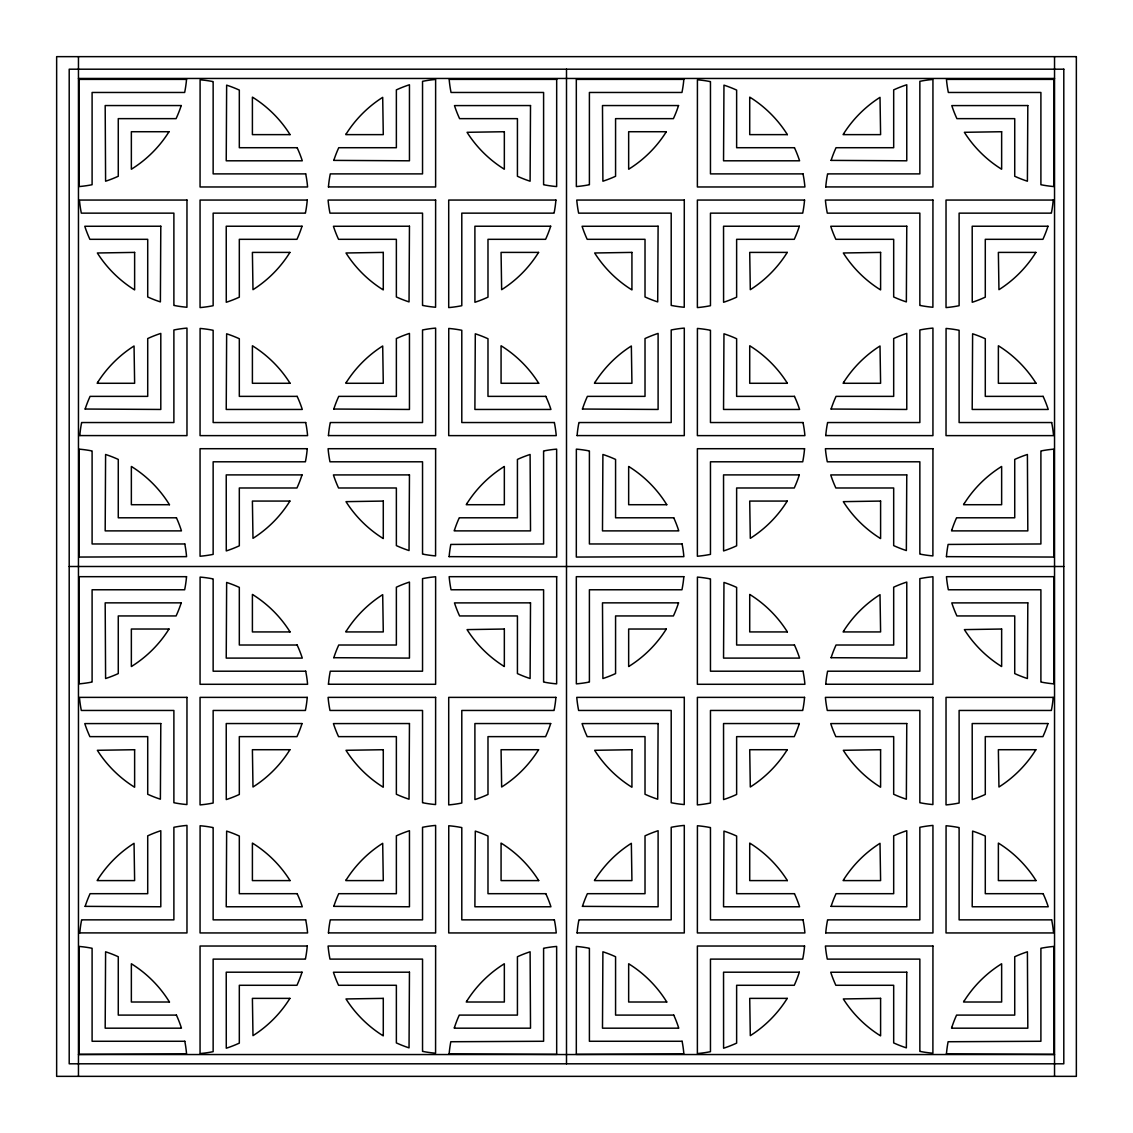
<?xml version="1.0" encoding="UTF-8"?>
<svg xmlns="http://www.w3.org/2000/svg" width="1133" height="1133" viewBox="0 0 1133 1133"><rect width="100%" height="100%" fill="white"/><g stroke="black" fill="none" stroke-linecap="round" stroke-linejoin="round"><path stroke-width="1.5" d="M78.46 78.46L1054.54 78.46M69.198 566.5L1063.802 566.5M78.46 1054.54L1054.54 1054.54M1054.54 56.65L1054.54 1076.35M566.5 69.198L566.5 1063.802M78.46 56.65L78.46 1076.35M79.792 435.582L186.973 435.624L186.973 328.103L184.849 328.301A117.79 117.79 0 0 0 175.091 329.745L173.887 329.986L173.887 422.538L81.633 422.538L81.463 423.374A117.79 117.79 0 0 0 79.792 435.582M79.792 932.898L186.973 932.941L186.973 825.419L184.849 825.617A117.79 117.79 0 0 0 175.091 827.062L173.887 827.302L173.887 919.854L81.633 919.854L81.463 920.676A117.79 117.79 0 0 0 79.792 932.898M307.255 200.059L307.255 200.102A117.79 117.79 0 0 1 305.57 212.324L305.414 213.146L213.146 213.146L213.146 305.698L211.956 305.938A117.79 117.79 0 0 1 202.184 307.383L200.059 307.581L200.059 200.059L307.255 200.059M307.255 448.71L307.255 448.753A117.79 117.79 0 0 1 305.57 460.975L305.414 461.797L213.146 461.797L213.146 554.363L211.956 554.604A117.79 117.79 0 0 1 202.184 556.034L200.059 556.246L200.059 448.71L307.255 448.71M328.443 186.931L435.624 186.973L435.624 79.452L433.5 79.65A117.79 117.79 0 0 0 423.742 81.094L422.538 81.335L422.538 173.887L330.284 173.887L330.114 174.723A117.79 117.79 0 0 0 328.443 186.931M307.255 697.376L307.255 697.418A117.79 117.79 0 0 1 305.57 709.626L305.414 710.462L213.146 710.462L213.146 803.014L211.956 803.255A117.79 117.79 0 0 1 202.184 804.699L200.059 804.897L200.059 697.376L307.255 697.376M328.443 435.582L435.624 435.624L435.624 328.103L433.5 328.301A117.79 117.79 0 0 0 423.742 329.745L422.538 329.986L422.538 422.538L330.284 422.538L330.114 423.374A117.79 117.79 0 0 0 328.443 435.582M307.255 946.027L307.255 946.069A117.79 117.79 0 0 1 305.57 958.277L305.414 959.113L213.146 959.113L213.146 1051.665L211.956 1051.906A117.79 117.79 0 0 1 202.184 1053.35L200.059 1053.548L200.059 946.027L307.255 946.027M328.443 684.247L435.624 684.29L435.624 576.754L433.5 576.966A117.79 117.79 0 0 0 423.742 578.396L422.538 578.637L422.538 671.203L330.284 671.203L330.114 672.025A117.79 117.79 0 0 0 328.443 684.247M328.443 932.898L435.624 932.941L435.624 825.419L433.5 825.617A117.79 117.79 0 0 0 423.742 827.062L422.538 827.302L422.538 919.854L330.284 919.854L330.114 920.676A117.79 117.79 0 0 0 328.443 932.898M449.135 556.643L556.685 557.054L556.643 449.135A117.79 117.79 0 0 0 544.435 450.807L543.599 450.976L543.599 543.967L450.807 544.435A117.79 117.79 0 0 0 449.135 556.643M449.135 1053.959L556.685 1054.356L556.643 946.437A117.79 117.79 0 0 0 544.435 948.109L543.599 948.279L543.599 1041.269L450.807 1041.737A117.79 117.79 0 0 0 449.135 1053.959M555.906 200.059L555.906 200.102A117.79 117.79 0 0 1 554.235 212.324L554.065 213.146L461.797 213.146L461.797 305.698L460.607 305.938A117.79 117.79 0 0 1 450.849 307.383L448.71 307.581L448.71 200.059L555.906 200.059M555.906 697.376L555.906 697.418A117.79 117.79 0 0 1 554.235 709.626L554.065 710.462L461.797 710.462L461.797 803.014L460.607 803.255A117.79 117.79 0 0 1 450.849 804.699L448.71 804.897L448.71 697.376L555.906 697.376M577.094 435.582L684.29 435.624L684.29 328.103L682.151 328.301A117.79 117.79 0 0 0 672.393 329.745L671.203 329.986L671.203 422.538L578.935 422.538L578.765 423.374A117.79 117.79 0 0 0 577.094 435.582M577.094 932.898L684.29 932.941L684.29 825.419L682.151 825.617A117.79 117.79 0 0 0 672.393 827.062L671.203 827.302L671.203 919.854L578.935 919.854L578.765 920.676A117.79 117.79 0 0 0 577.094 932.898M804.557 200.059L804.557 200.102A117.79 117.79 0 0 1 802.886 212.324L802.716 213.146L710.462 213.146L710.462 305.698L709.258 305.938A117.79 117.79 0 0 1 699.5 307.383L697.376 307.581L697.376 200.059L804.557 200.059M804.557 448.71L804.557 448.753A117.79 117.79 0 0 1 802.886 460.975L802.716 461.797L710.462 461.797L710.462 554.363L709.258 554.604A117.79 117.79 0 0 1 699.5 556.034L697.376 556.246L697.376 448.71L804.557 448.71M825.745 186.931L932.941 186.973L932.941 79.452L930.816 79.65A117.79 117.79 0 0 0 921.044 81.094L919.854 81.335L919.854 173.887L827.586 173.887L827.43 174.723A117.79 117.79 0 0 0 825.745 186.931M804.557 697.376L804.557 697.418A117.79 117.79 0 0 1 802.886 709.626L802.716 710.462L710.462 710.462L710.462 803.014L709.258 803.255A117.79 117.79 0 0 1 699.5 804.699L697.376 804.897L697.376 697.376L804.557 697.376M825.745 435.582L932.941 435.624L932.941 328.103L930.816 328.301A117.79 117.79 0 0 0 921.044 329.745L919.854 329.986L919.854 422.538L827.586 422.538L827.43 423.374A117.79 117.79 0 0 0 825.745 435.582M804.557 946.027L804.557 946.069A117.79 117.79 0 0 1 802.886 958.277L802.716 959.113L710.462 959.113L710.462 1051.665L709.258 1051.906A117.79 117.79 0 0 1 699.5 1053.35L697.376 1053.548L697.376 946.027L804.557 946.027M825.745 684.247L932.941 684.29L932.941 576.754L930.816 576.966A117.79 117.79 0 0 0 921.044 578.396L919.854 578.637L919.854 671.203L827.586 671.203L827.43 672.025A117.79 117.79 0 0 0 825.745 684.247M825.745 932.898L932.941 932.941L932.941 825.419L930.816 825.617A117.79 117.79 0 0 0 921.044 827.062L919.854 827.302L919.854 919.854L827.586 919.854L827.43 920.676A117.79 117.79 0 0 0 825.745 932.898M946.437 556.643L1053.987 557.054L1053.959 449.135A117.79 117.79 0 0 0 1041.737 450.807L1040.901 450.976L1040.901 543.967L948.109 544.435A117.79 117.79 0 0 0 946.437 556.643M946.437 1053.959L1053.987 1054.356L1053.959 946.437A117.79 117.79 0 0 0 1041.737 948.109L1040.901 948.279L1040.901 1041.269L948.109 1041.737A117.79 117.79 0 0 0 946.437 1053.959M1053.208 200.059L1053.208 200.102A117.79 117.79 0 0 1 1051.537 212.324L1051.367 213.146L959.113 213.146L959.113 305.698L957.909 305.938A117.79 117.79 0 0 1 948.151 307.383L946.027 307.581L946.027 200.059L1053.208 200.059M1053.208 697.376L1053.208 697.418A117.79 117.79 0 0 1 1051.537 709.626L1051.367 710.462L959.113 710.462L959.113 803.014L957.909 803.255A117.79 117.79 0 0 1 948.151 804.699L946.027 804.897L946.027 697.376L1053.208 697.376M186.534 79.381L186.336 81.505A117.79 117.79 0 0 1 184.891 91.263L184.651 92.467L92.099 92.467L92.099 184.721L91.263 184.891A117.79 117.79 0 0 1 79.041 186.563L79.013 79.381L186.534 79.381M186.534 576.683L186.336 578.807A117.79 117.79 0 0 1 184.891 588.565L184.651 589.769L92.099 589.769L92.099 682.024L91.263 682.193A117.79 117.79 0 0 1 79.041 683.865L79.013 576.683L186.534 576.683M683.836 79.381L683.638 81.505A117.79 117.79 0 0 1 682.193 91.263L681.953 92.467L589.401 92.467L589.401 184.721L588.565 184.891A117.79 117.79 0 0 1 576.357 186.563L576.315 79.381L683.836 79.381M683.836 576.683L683.638 578.807A117.79 117.79 0 0 1 682.193 588.565L681.953 589.769L589.401 589.769L589.401 682.024L588.565 682.193A117.79 117.79 0 0 1 576.357 683.865L576.315 576.683L683.836 576.683M85.145 409.041L160.801 409.452L160.801 333.414A117.79 117.79 0 0 0 149.259 337.846L147.715 338.555L147.715 396.366L90.088 396.366L89.564 397.541A117.79 117.79 0 0 0 85.145 409.041M181.223 105.553L181.209 105.596A117.79 117.79 0 0 1 176.79 117.096L176.082 118.639L118.271 118.639L118.271 176.252L117.096 176.79A117.79 117.79 0 0 1 105.596 181.209L105.185 105.553L181.223 105.553M85.145 906.358L160.801 906.768L160.801 830.716A117.79 117.79 0 0 0 149.259 835.148L147.715 835.857L147.715 893.682L90.088 893.682L89.564 894.843A117.79 117.79 0 0 0 85.145 906.358M181.223 602.855L181.209 602.898A117.79 117.79 0 0 1 176.79 614.412L176.082 615.941L118.271 615.941L118.271 673.569L117.096 674.107A117.79 117.79 0 0 1 105.596 678.525L105.185 602.855L181.223 602.855M302.029 226.232L301.902 226.642A117.79 117.79 0 0 1 297.483 238.157L296.945 239.318L239.318 239.318L239.318 297.143L237.788 297.852A117.79 117.79 0 0 1 226.274 302.27L226.232 226.232L302.029 226.232M333.796 160.39L409.452 160.801L409.452 84.763A117.79 117.79 0 0 0 397.91 89.195L396.366 89.889L396.366 147.715L338.753 147.715L338.215 148.89A117.79 117.79 0 0 0 333.796 160.39M302.029 474.897L301.902 475.294A117.79 117.79 0 0 1 297.483 486.808L296.945 487.983L239.318 487.983L239.318 545.794L237.788 546.503A117.79 117.79 0 0 1 226.274 550.921L226.232 474.897L302.029 474.897M333.796 409.041L409.452 409.452L409.452 333.414A117.79 117.79 0 0 0 397.91 337.846L396.366 338.555L396.366 396.366L338.753 396.366L338.215 397.541A117.79 117.79 0 0 0 333.796 409.041M302.029 723.548L301.902 723.959A117.79 117.79 0 0 1 297.483 735.459L296.945 736.634L239.318 736.634L239.318 794.445L237.788 795.154A117.79 117.79 0 0 1 226.274 799.572L226.232 723.548L302.029 723.548M333.796 657.707L409.452 658.103L409.452 582.065A117.79 117.79 0 0 0 397.91 586.497L396.366 587.206L396.366 645.017L338.753 645.017L338.215 646.192A117.79 117.79 0 0 0 333.796 657.707M302.029 972.199L301.902 972.61A117.79 117.79 0 0 1 297.483 984.11L296.945 985.285L239.318 985.285L239.318 1043.111L237.788 1043.805A117.79 117.79 0 0 1 226.274 1048.223L226.232 972.199L302.029 972.199M333.796 906.358L409.452 906.768L409.452 830.716A117.79 117.79 0 0 0 397.91 835.148L396.366 835.857L396.366 893.682L338.753 893.682L338.215 894.843A117.79 117.79 0 0 0 333.796 906.358M454.475 530.102L454.234 530.881L530.513 530.881L530.102 454.475A117.79 117.79 0 0 0 518.588 458.893L517.427 459.431L517.427 517.795L459.262 517.795L458.893 518.588A117.79 117.79 0 0 0 454.475 530.102M550.68 226.232L550.553 226.642A117.79 117.79 0 0 1 546.134 238.157L545.596 239.318L487.983 239.318L487.983 297.143L486.439 297.852A117.79 117.79 0 0 1 474.925 302.27L474.897 226.232L550.68 226.232M582.447 409.041L658.103 409.452L658.103 333.414A117.79 117.79 0 0 0 646.561 337.846L645.017 338.555L645.017 396.366L587.404 396.366L586.866 397.541A117.79 117.79 0 0 0 582.447 409.041M678.525 105.553L678.525 105.596A117.79 117.79 0 0 1 674.107 117.096L673.399 118.639L615.573 118.639L615.573 176.252L614.412 176.79A117.79 117.79 0 0 1 602.898 181.209L602.487 105.553L678.525 105.553M454.475 1027.404L454.234 1028.183L530.513 1028.183L530.102 951.791A117.79 117.79 0 0 0 518.588 956.21L517.427 956.748L517.427 1015.097L459.262 1015.097L458.893 1015.904A117.79 117.79 0 0 0 454.475 1027.404M550.68 723.548L550.553 723.959A117.79 117.79 0 0 1 546.134 735.459L545.596 736.634L487.983 736.634L487.983 794.445L486.439 795.154A117.79 117.79 0 0 1 474.925 799.572L474.897 723.548L550.68 723.548M582.447 906.358L658.103 906.768L658.103 830.716A117.79 117.79 0 0 0 646.561 835.148L645.017 835.857L645.017 893.682L587.404 893.682L586.866 894.843A117.79 117.79 0 0 0 582.447 906.358M678.525 602.855L678.525 602.898A117.79 117.79 0 0 1 674.107 614.412L673.399 615.941L615.573 615.941L615.573 673.569L614.412 674.107A117.79 117.79 0 0 1 602.898 678.525L602.487 602.855L678.525 602.855M799.332 226.232L799.204 226.642A117.79 117.79 0 0 1 794.785 238.157L794.247 239.318L736.634 239.318L736.634 297.143L735.09 297.852A117.79 117.79 0 0 1 723.59 302.27L723.548 226.232L799.332 226.232M831.098 160.39L906.768 160.801L906.768 84.763A117.79 117.79 0 0 0 895.212 89.195L893.682 89.889L893.682 147.715L836.055 147.715L835.517 148.89A117.79 117.79 0 0 0 831.098 160.39M799.332 474.897L799.204 475.294A117.79 117.79 0 0 1 794.785 486.808L794.247 487.983L736.634 487.983L736.634 545.794L735.09 546.503A117.79 117.79 0 0 1 723.59 550.921L723.548 474.897L799.332 474.897M831.098 409.041L906.768 409.452L906.768 333.414A117.79 117.79 0 0 0 895.212 337.846L893.682 338.555L893.682 396.366L836.055 396.366L835.517 397.541A117.79 117.79 0 0 0 831.098 409.041M799.332 723.548L799.204 723.959A117.79 117.79 0 0 1 794.785 735.459L794.247 736.634L736.634 736.634L736.634 794.445L735.09 795.154A117.79 117.79 0 0 1 723.59 799.572L723.548 723.548L799.332 723.548M831.098 657.707L906.768 658.103L906.768 582.065A117.79 117.79 0 0 0 895.212 586.497L893.682 587.206L893.682 645.017L836.055 645.017L835.517 646.192A117.79 117.79 0 0 0 831.098 657.707M799.332 972.199L799.204 972.61A117.79 117.79 0 0 1 794.785 984.11L794.247 985.285L736.634 985.285L736.634 1043.111L735.09 1043.805A117.79 117.79 0 0 1 723.59 1048.223L723.548 972.199L799.332 972.199M831.098 906.358L906.768 906.768L906.768 830.716A117.79 117.79 0 0 0 895.212 835.148L893.682 835.857L893.682 893.682L836.055 893.682L835.517 894.843A117.79 117.79 0 0 0 831.098 906.358M951.791 530.102L951.55 530.881L1027.815 530.881L1027.404 454.475A117.79 117.79 0 0 0 1015.904 458.893L1014.729 459.431L1014.729 517.795L956.578 517.795L956.21 518.588A117.79 117.79 0 0 0 951.791 530.102M1047.983 226.232L1047.855 226.642A117.79 117.79 0 0 1 1043.436 238.157L1042.912 239.318L985.285 239.318L985.285 297.143L983.741 297.852A117.79 117.79 0 0 1 972.241 302.27L972.199 226.232L1047.983 226.232M951.791 1027.404L951.55 1028.183L1027.815 1028.183L1027.404 951.791A117.79 117.79 0 0 0 1015.904 956.21L1014.729 956.748L1014.729 1015.097L956.578 1015.097L956.21 1015.904A117.79 117.79 0 0 0 951.791 1027.404M1047.983 723.548L1047.855 723.959A117.79 117.79 0 0 1 1043.436 735.459L1042.912 736.634L985.285 736.634L985.285 794.445L983.741 795.154A117.79 117.79 0 0 1 972.241 799.572L972.199 723.548L1047.983 723.548M169.001 131.725L168.633 132.306A117.79 117.79 0 0 1 159.951 144.273L158.351 146.157A117.79 117.79 0 0 1 146.157 158.351L144.273 159.951A117.79 117.79 0 0 1 132.306 168.633L131.357 169.228L131.357 131.725L169.001 131.725M97.707 382.331L97.126 383.28L134.629 383.28L134.048 345.99A117.79 117.79 0 0 0 122.081 354.686L120.197 356.286A117.79 117.79 0 0 0 108.003 368.48L106.403 370.364A117.79 117.79 0 0 0 97.707 382.331M346.358 133.68L345.777 134.629L383.28 134.629L382.699 97.339A117.79 117.79 0 0 0 370.732 106.035L368.848 107.635A117.79 117.79 0 0 0 356.654 119.829L355.054 121.713A117.79 117.79 0 0 0 346.358 133.68M289.921 252.404L289.326 253.353A117.79 117.79 0 0 1 280.63 265.32L279.044 267.204A117.79 117.79 0 0 1 266.836 279.412L264.952 280.998A117.79 117.79 0 0 1 252.985 289.694L252.404 252.404L289.921 252.404M169.001 629.027L168.633 629.608A117.79 117.79 0 0 1 159.951 641.575L158.351 643.459A117.79 117.79 0 0 1 146.157 655.667L144.273 657.253A117.79 117.79 0 0 1 132.306 665.949L131.357 666.53L131.357 629.027L169.001 629.027M346.358 382.331L345.777 383.28L383.28 383.28L382.699 345.99A117.79 117.79 0 0 0 370.732 354.686L368.848 356.286A117.79 117.79 0 0 0 356.654 368.48L355.054 370.364A117.79 117.79 0 0 0 346.358 382.331M289.921 501.069L289.326 502.018A117.79 117.79 0 0 1 280.63 513.985L279.044 515.869A117.79 117.79 0 0 1 266.836 528.063L264.952 529.649A117.79 117.79 0 0 1 252.985 538.345L252.404 501.069L289.921 501.069M97.707 879.647L97.126 880.596L134.629 880.596L134.048 843.306A117.79 117.79 0 0 0 122.081 852.002L120.197 853.588A117.79 117.79 0 0 0 108.003 865.796L106.403 867.68A117.79 117.79 0 0 0 97.707 879.647M538.572 252.404L537.977 253.353A117.79 117.79 0 0 1 529.281 265.32L527.695 267.204A117.79 117.79 0 0 1 515.501 279.412L513.617 280.998A117.79 117.79 0 0 1 501.65 289.694L501.069 252.404L538.572 252.404M346.358 630.982L345.777 631.931L383.28 631.931L382.699 594.655A117.79 117.79 0 0 0 370.732 603.351L368.848 604.937A117.79 117.79 0 0 0 356.654 617.131L355.054 619.015A117.79 117.79 0 0 0 346.358 630.982M666.303 131.725L665.949 132.306A117.79 117.79 0 0 1 657.253 144.273L655.667 146.157A117.79 117.79 0 0 1 643.459 158.351L641.575 159.951A117.79 117.79 0 0 1 629.608 168.633L628.659 169.228L628.659 131.725L666.303 131.725M289.921 749.72L289.326 750.669A117.79 117.79 0 0 1 280.63 762.636L279.044 764.52A117.79 117.79 0 0 1 266.836 776.714L264.952 778.314A117.79 117.79 0 0 1 252.985 787.01L252.404 749.72L289.921 749.72M467.051 503.392L466.229 504.709L504.341 504.709L504.341 466.47L503.392 467.051A117.79 117.79 0 0 0 491.425 475.747L489.541 477.333A117.79 117.79 0 0 0 475.747 491.425L474.189 493.337A117.79 117.79 0 0 0 467.051 503.392M595.023 382.331L594.428 383.28L631.931 383.28L631.35 345.99A117.79 117.79 0 0 0 619.383 354.686L617.499 356.286A117.79 117.79 0 0 0 605.305 368.48L603.719 370.364A117.79 117.79 0 0 0 595.023 382.331M346.358 879.647L345.777 880.596L383.28 880.596L382.699 843.306A117.79 117.79 0 0 0 370.732 852.002L368.848 853.588A117.79 117.79 0 0 0 356.654 865.796L355.054 867.68A117.79 117.79 0 0 0 346.358 879.647M289.921 998.371L289.326 999.32A117.79 117.79 0 0 1 280.63 1011.287L279.044 1013.171A117.79 117.79 0 0 1 266.836 1025.365L264.952 1026.965A117.79 117.79 0 0 1 252.985 1035.661L252.404 998.371L289.921 998.371M843.674 133.68L843.079 134.629L880.596 134.629L880.015 97.339A117.79 117.79 0 0 0 868.048 106.035L866.164 107.635A117.79 117.79 0 0 0 853.956 119.829L852.37 121.713A117.79 117.79 0 0 0 843.674 133.68M787.223 252.404L786.642 253.353A117.79 117.79 0 0 1 777.946 265.32L776.346 267.204A117.79 117.79 0 0 1 764.152 279.412L762.268 280.998A117.79 117.79 0 0 1 750.301 289.694L749.72 252.404L787.223 252.404M538.572 749.72L537.977 750.669A117.79 117.79 0 0 1 529.281 762.636L527.695 764.52A117.79 117.79 0 0 1 515.501 776.714L513.617 778.314A117.79 117.79 0 0 1 501.65 787.01L501.069 749.72L538.572 749.72M666.303 629.027L665.949 629.608A117.79 117.79 0 0 1 657.253 641.575L655.667 643.459A117.79 117.79 0 0 1 643.459 655.667L641.575 657.253A117.79 117.79 0 0 1 629.608 665.949L628.659 666.53L628.659 629.027L666.303 629.027M843.674 382.331L843.079 383.28L880.596 383.28L880.015 345.99A117.79 117.79 0 0 0 868.048 354.686L866.164 356.286A117.79 117.79 0 0 0 853.956 368.48L852.37 370.364A117.79 117.79 0 0 0 843.674 382.331M467.051 1000.694L466.229 1002.011L504.341 1002.011L504.341 963.772L503.392 964.367A117.79 117.79 0 0 0 491.425 973.049L489.541 974.649A117.79 117.79 0 0 0 475.747 988.727L474.189 990.653A117.79 117.79 0 0 0 467.051 1000.694M787.223 501.069L786.642 502.018A117.79 117.79 0 0 1 777.946 513.985L776.346 515.869A117.79 117.79 0 0 1 764.152 528.063L762.268 529.649A117.79 117.79 0 0 1 750.301 538.345L749.72 501.069L787.223 501.069M595.023 879.647L594.428 880.596L631.931 880.596L631.35 843.306A117.79 117.79 0 0 0 619.383 852.002L617.499 853.588A117.79 117.79 0 0 0 605.305 865.796L603.719 867.68A117.79 117.79 0 0 0 595.023 879.647M1035.874 252.404L1035.293 253.353A117.79 117.79 0 0 1 1026.597 265.32L1024.997 267.204A117.79 117.79 0 0 1 1012.803 279.412L1010.919 280.998A117.79 117.79 0 0 1 998.952 289.694L998.371 252.404L1035.874 252.404M843.674 630.982L843.079 631.931L880.596 631.931L880.015 594.655A117.79 117.79 0 0 0 868.048 603.351L866.164 604.937A117.79 117.79 0 0 0 853.956 617.131L852.37 619.015A117.79 117.79 0 0 0 843.674 630.982M787.223 749.72L786.642 750.669A117.79 117.79 0 0 1 777.946 762.636L776.346 764.52A117.79 117.79 0 0 1 764.152 776.714L762.268 778.314A117.79 117.79 0 0 1 750.301 787.01L749.72 749.72L787.223 749.72M964.367 503.392L963.546 504.709L1001.643 504.709L1001.643 466.47L1000.694 467.051A117.79 117.79 0 0 0 988.727 475.747L986.843 477.333A117.79 117.79 0 0 0 973.049 491.425L971.505 493.337A117.79 117.79 0 0 0 964.367 503.392M843.674 879.647L843.079 880.596L880.596 880.596L880.015 843.306A117.79 117.79 0 0 0 868.048 852.002L866.164 853.588A117.79 117.79 0 0 0 853.956 865.796L852.37 867.68A117.79 117.79 0 0 0 843.674 879.647M787.223 998.371L786.642 999.32A117.79 117.79 0 0 1 777.946 1011.287L776.346 1013.171A117.79 117.79 0 0 1 764.152 1025.365L762.268 1026.965A117.79 117.79 0 0 1 750.301 1035.661L749.72 998.371L787.223 998.371M1035.874 749.72L1035.293 750.669A117.79 117.79 0 0 1 1026.597 762.636L1024.997 764.52A117.79 117.79 0 0 1 1012.803 776.714L1010.919 778.314A117.79 117.79 0 0 1 998.952 787.01L998.371 749.72L1035.874 749.72M964.367 1000.694L963.546 1002.011L1001.643 1002.011L1001.643 963.772L1000.694 964.367A117.79 117.79 0 0 0 988.727 973.049L986.843 974.649A117.79 117.79 0 0 0 973.049 988.727L971.505 990.653A117.79 117.79 0 0 0 964.367 1000.694M1076.35 56.65L56.65 56.65L56.65 1076.35L1076.35 1076.35L1076.35 56.65M1063.802 69.198L69.198 69.198L69.198 1063.802L1063.802 1063.802L1063.802 69.198M556.685 79.381L449.164 79.381L449.362 81.505A117.79 117.79 0 0 0 450.807 91.263L451.047 92.467L543.599 92.467L543.599 184.721L544.435 184.891A117.79 117.79 0 0 0 556.643 186.563L556.685 79.381M1053.987 79.381L946.466 79.381L946.664 81.505A117.79 117.79 0 0 0 948.109 91.263L948.349 92.467L1040.901 92.467L1040.901 184.721L1041.737 184.891A117.79 117.79 0 0 0 1053.959 186.563L1053.987 79.381M530.513 105.553L454.475 105.596A117.79 117.79 0 0 0 458.893 117.096L459.601 118.639L517.427 118.639L517.427 176.252L518.588 176.79A117.79 117.79 0 0 0 530.102 181.209L530.513 105.553M1027.815 105.553L951.791 105.596A117.79 117.79 0 0 0 956.21 117.096L956.918 118.639L1014.729 118.639L1014.729 176.252L1015.904 176.79A117.79 117.79 0 0 0 1027.404 181.209L1027.815 105.553M504.341 131.725L467.051 132.306A117.79 117.79 0 0 0 475.747 144.273L477.333 146.157A117.79 117.79 0 0 0 489.541 158.351L491.425 159.951A117.79 117.79 0 0 0 503.392 168.633L504.341 169.228L504.341 131.725M1001.643 131.725L964.367 132.306A117.79 117.79 0 0 0 973.049 144.273L974.649 146.157A117.79 117.79 0 0 0 986.843 158.351L988.727 159.951A117.79 117.79 0 0 0 1000.694 168.633L1001.643 169.228L1001.643 131.725M290.048 134.629L252.404 134.629L252.404 97.126L253.353 97.707A117.79 117.79 0 0 1 265.32 106.403L267.204 108.003A117.79 117.79 0 0 1 279.412 120.197L280.998 122.081A117.79 117.79 0 0 1 289.694 134.048L290.048 134.629M787.364 134.629L749.72 134.629L749.72 97.126L750.669 97.707A117.79 117.79 0 0 1 762.636 106.403L764.52 108.003A117.79 117.79 0 0 1 776.714 120.197L778.314 122.081A117.79 117.79 0 0 1 787.01 134.048L787.364 134.629M297.143 147.715L239.318 147.715L239.318 90.088L238.157 89.564A117.79 117.79 0 0 0 226.642 85.145L226.232 160.801L302.284 160.801A117.79 117.79 0 0 0 297.852 149.259L297.143 147.715M794.445 147.715L736.634 147.715L736.634 90.088L735.459 89.564A117.79 117.79 0 0 0 723.959 85.145L723.548 160.801L799.586 160.801A117.79 117.79 0 0 0 795.154 149.259L794.445 147.715M305.698 173.887L213.146 173.887L213.146 81.633L212.324 81.463A117.79 117.79 0 0 0 200.102 79.792L200.059 186.973L307.581 186.973L307.383 184.849A117.79 117.79 0 0 0 305.938 175.091L305.698 173.887M803.014 173.887L710.462 173.887L710.462 81.633L709.626 81.463A117.79 117.79 0 0 0 697.418 79.792L697.376 186.973L804.897 186.973L804.699 184.849A117.79 117.79 0 0 0 803.255 175.091L803.014 173.887M186.973 200.059L79.452 200.059L79.65 202.184A117.79 117.79 0 0 0 81.094 211.956L81.335 213.146L173.887 213.146L173.887 305.414L174.723 305.57A117.79 117.79 0 0 0 186.931 307.255L186.973 200.059M435.624 200.059L328.103 200.059L328.301 202.184A117.79 117.79 0 0 0 329.745 211.956L329.986 213.146L422.538 213.146L422.538 305.414L423.374 305.57A117.79 117.79 0 0 0 435.582 307.255L435.624 200.059M684.29 200.059L576.754 200.059L576.966 202.184A117.79 117.79 0 0 0 578.396 211.956L578.637 213.146L671.203 213.146L671.203 305.414L672.025 305.57A117.79 117.79 0 0 0 684.247 307.255L684.29 200.059M932.941 200.059L825.419 200.059L825.617 202.184A117.79 117.79 0 0 0 827.062 211.956L827.302 213.146L919.854 213.146L919.854 305.414L920.676 305.57A117.79 117.79 0 0 0 932.898 307.255L932.941 200.059M160.801 226.232L84.777 226.274A117.79 117.79 0 0 0 89.195 237.788L89.889 239.318L147.715 239.318L147.715 296.945L148.89 297.483A117.79 117.79 0 0 0 160.39 301.902L160.801 226.232M409.452 226.232L333.428 226.274A117.79 117.79 0 0 0 337.846 237.788L338.555 239.318L396.366 239.318L396.366 296.945L397.541 297.483A117.79 117.79 0 0 0 409.041 301.902L409.452 226.232M658.103 226.232L582.079 226.274A117.79 117.79 0 0 0 586.497 237.788L587.206 239.318L645.017 239.318L645.017 296.945L646.192 297.483A117.79 117.79 0 0 0 657.707 301.902L658.103 226.232M906.768 226.232L830.73 226.274A117.79 117.79 0 0 0 835.148 237.788L835.857 239.318L893.682 239.318L893.682 296.945L894.843 297.483A117.79 117.79 0 0 0 906.358 301.902L906.768 226.232M134.629 252.404L97.339 252.985A117.79 117.79 0 0 0 106.035 264.952L107.635 266.836A117.79 117.79 0 0 0 119.829 279.044L121.713 280.63A117.79 117.79 0 0 0 133.68 289.326L134.629 289.921L134.629 252.404M383.28 252.404L345.99 252.985A117.79 117.79 0 0 0 354.686 264.952L356.286 266.836A117.79 117.79 0 0 0 368.48 279.044L370.364 280.63A117.79 117.79 0 0 0 382.331 289.326L383.28 289.921L383.28 252.404M631.931 252.404L594.655 252.985A117.79 117.79 0 0 0 603.351 264.952L604.937 266.836A117.79 117.79 0 0 0 617.131 279.044L619.015 280.63A117.79 117.79 0 0 0 630.982 289.326L631.931 289.921L631.931 252.404M880.596 252.404L843.306 252.985A117.79 117.79 0 0 0 852.002 264.952L853.588 266.836A117.79 117.79 0 0 0 865.796 279.044L867.68 280.63A117.79 117.79 0 0 0 879.647 289.326L880.596 289.921L880.596 252.404M290.048 383.28L252.404 383.28L252.404 345.777L253.353 346.358A117.79 117.79 0 0 1 265.32 355.054L267.204 356.654A117.79 117.79 0 0 1 279.412 368.848L280.998 370.732A117.79 117.79 0 0 1 289.694 382.699L290.048 383.28M538.713 383.28L501.069 383.28L501.069 345.777L502.018 346.358A117.79 117.79 0 0 1 513.985 355.054L515.869 356.654A117.79 117.79 0 0 1 528.063 368.848L529.649 370.732A117.79 117.79 0 0 1 538.345 382.699L538.713 383.28M787.364 383.28L749.72 383.28L749.72 345.777L750.669 346.358A117.79 117.79 0 0 1 762.636 355.054L764.52 356.654A117.79 117.79 0 0 1 776.714 368.848L778.314 370.732A117.79 117.79 0 0 1 787.01 382.699L787.364 383.28M1036.015 383.28L998.371 383.28L998.371 345.777L999.32 346.358A117.79 117.79 0 0 1 1011.287 355.054L1013.171 356.654A117.79 117.79 0 0 1 1025.365 368.848L1026.965 370.732A117.79 117.79 0 0 1 1035.661 382.699L1036.015 383.28M297.143 396.366L239.318 396.366L239.318 338.753L238.157 338.215A117.79 117.79 0 0 0 226.642 333.796L226.232 409.452L302.284 409.452A117.79 117.79 0 0 0 297.852 397.91L297.143 396.366M545.794 396.366L487.983 396.366L487.983 338.753L486.808 338.215A117.79 117.79 0 0 0 475.294 333.796L474.897 409.452L550.935 409.452A117.79 117.79 0 0 0 546.503 397.91L545.794 396.366M794.445 396.366L736.634 396.366L736.634 338.753L735.459 338.215A117.79 117.79 0 0 0 723.959 333.796L723.548 409.452L799.586 409.452A117.79 117.79 0 0 0 795.154 397.91L794.445 396.366M1043.111 396.366L985.285 396.366L985.285 338.753L984.11 338.215A117.79 117.79 0 0 0 972.61 333.796L972.199 409.452L1048.237 409.452A117.79 117.79 0 0 0 1043.805 397.91L1043.111 396.366M305.698 422.538L213.146 422.538L213.146 330.284L212.324 330.114A117.79 117.79 0 0 0 200.102 328.443L200.059 435.624L307.581 435.624L307.383 433.5A117.79 117.79 0 0 0 305.938 423.742L305.698 422.538M554.363 422.538L461.797 422.538L461.797 330.284L460.975 330.114A117.79 117.79 0 0 0 448.753 328.443L448.71 435.624L556.246 435.624L556.034 433.5A117.79 117.79 0 0 0 554.604 423.742L554.363 422.538M803.014 422.538L710.462 422.538L710.462 330.284L709.626 330.114A117.79 117.79 0 0 0 697.418 328.443L697.376 435.624L804.897 435.624L804.699 433.5A117.79 117.79 0 0 0 803.255 423.742L803.014 422.538M1051.665 422.538L959.113 422.538L959.113 330.284L958.277 330.114A117.79 117.79 0 0 0 946.069 328.443L946.027 435.624L1053.548 435.624L1053.35 433.5A117.79 117.79 0 0 0 1051.906 423.742L1051.665 422.538M435.624 448.71L328.103 448.71L328.301 450.849A117.79 117.79 0 0 0 329.745 460.607L329.986 461.797L422.538 461.797L422.538 554.065L423.374 554.235A117.79 117.79 0 0 0 435.582 555.906L435.624 448.71M932.941 448.71L825.419 448.71L825.617 450.849A117.79 117.79 0 0 0 827.062 460.607L827.302 461.797L919.854 461.797L919.854 554.065L920.676 554.235A117.79 117.79 0 0 0 932.898 555.906L932.941 448.71M409.452 474.897L333.428 474.925A117.79 117.79 0 0 0 337.846 486.439L338.555 487.983L396.366 487.983L396.366 545.596L397.541 546.134A117.79 117.79 0 0 0 409.041 550.553L409.452 474.897M906.768 474.897L830.73 474.925A117.79 117.79 0 0 0 835.148 486.439L835.857 487.983L893.682 487.983L893.682 545.596L894.843 546.134A117.79 117.79 0 0 0 906.358 550.553L906.768 474.897M383.28 501.069L345.99 501.65A117.79 117.79 0 0 0 354.686 513.617L356.286 515.501A117.79 117.79 0 0 0 368.48 527.695L370.364 529.281A117.79 117.79 0 0 0 382.331 537.977L383.28 538.572L383.28 501.069M880.596 501.069L843.306 501.65A117.79 117.79 0 0 0 852.002 513.617L853.588 515.501A117.79 117.79 0 0 0 865.796 527.695L867.68 529.281A117.79 117.79 0 0 0 879.647 537.977L880.596 538.572L880.596 501.069M169.454 504.709L131.357 504.709L131.357 466.47L132.306 467.051A117.79 117.79 0 0 1 144.273 475.747L146.157 477.333A117.79 117.79 0 0 1 159.951 491.425L161.495 493.337A117.79 117.79 0 0 1 168.633 503.392L169.454 504.709M666.77 504.709L628.659 504.709L628.659 466.47L629.608 467.051A117.79 117.79 0 0 1 641.575 475.747L643.459 477.333A117.79 117.79 0 0 1 657.253 491.425L658.811 493.337A117.79 117.79 0 0 1 665.949 503.392L666.77 504.709M176.422 517.795L118.271 517.795L118.271 459.431L117.096 458.893A117.79 117.79 0 0 0 105.596 454.475L105.185 530.881L181.45 530.881L181.209 530.102A117.79 117.79 0 0 0 176.79 518.588L176.422 517.795M673.738 517.795L615.573 517.795L615.573 459.431L614.412 458.893A117.79 117.79 0 0 0 602.898 454.475L602.487 530.881L678.766 530.881L678.525 530.102A117.79 117.79 0 0 0 674.107 518.588L673.738 517.795M184.792 543.967L92.099 543.967L92.099 450.976L91.263 450.807A117.79 117.79 0 0 0 79.041 449.135L79.013 557.054L186.563 556.643A117.79 117.79 0 0 0 184.891 544.435L184.792 543.967M682.108 543.967L589.401 543.967L589.401 450.976L588.565 450.807A117.79 117.79 0 0 0 576.357 449.135L576.315 557.054L683.865 556.643A117.79 117.79 0 0 0 682.193 544.435L682.108 543.967M556.685 576.683L449.164 576.683L449.362 578.807A117.79 117.79 0 0 0 450.807 588.565L451.047 589.769L543.599 589.769L543.599 682.024L544.435 682.193A117.79 117.79 0 0 0 556.643 683.865L556.685 576.683M1053.987 576.683L946.466 576.683L946.664 578.807A117.79 117.79 0 0 0 948.109 588.565L948.349 589.769L1040.901 589.769L1040.901 682.024L1041.737 682.193A117.79 117.79 0 0 0 1053.959 683.865L1053.987 576.683M530.513 602.855L454.475 602.898A117.79 117.79 0 0 0 458.893 614.412L459.601 615.941L517.427 615.941L517.427 673.569L518.588 674.107A117.79 117.79 0 0 0 530.102 678.525L530.513 602.855M1027.815 602.855L951.791 602.898A117.79 117.79 0 0 0 956.21 614.412L956.918 615.941L1014.729 615.941L1014.729 673.569L1015.904 674.107A117.79 117.79 0 0 0 1027.404 678.525L1027.815 602.855M504.341 629.027L467.051 629.608A117.79 117.79 0 0 0 475.747 641.575L477.333 643.459A117.79 117.79 0 0 0 489.541 655.667L491.425 657.253A117.79 117.79 0 0 0 503.392 665.949L504.341 666.53L504.341 629.027M1001.643 629.027L964.367 629.608A117.79 117.79 0 0 0 973.049 641.575L974.649 643.459A117.79 117.79 0 0 0 986.843 655.667L988.727 657.253A117.79 117.79 0 0 0 1000.694 665.949L1001.643 666.53L1001.643 629.027M290.048 631.931L252.404 631.931L252.404 594.428L253.353 595.023A117.79 117.79 0 0 1 265.32 603.719L267.204 605.305A117.79 117.79 0 0 1 279.412 617.499L280.998 619.383A117.79 117.79 0 0 1 289.694 631.35L290.048 631.931M787.364 631.931L749.72 631.931L749.72 594.428L750.669 595.023A117.79 117.79 0 0 1 762.636 603.719L764.52 605.305A117.79 117.79 0 0 1 776.714 617.499L778.314 619.383A117.79 117.79 0 0 1 787.01 631.35L787.364 631.931M297.143 645.017L239.318 645.017L239.318 587.404L238.157 586.866A117.79 117.79 0 0 0 226.642 582.447L226.232 658.103L302.284 658.103A117.79 117.79 0 0 0 297.852 646.561L297.143 645.017M794.445 645.017L736.634 645.017L736.634 587.404L735.459 586.866A117.79 117.79 0 0 0 723.959 582.447L723.548 658.103L799.586 658.103A117.79 117.79 0 0 0 795.154 646.561L794.445 645.017M305.698 671.203L213.146 671.203L213.146 578.935L212.324 578.765A117.79 117.79 0 0 0 200.102 577.094L200.059 684.29L307.581 684.29L307.383 682.151A117.79 117.79 0 0 0 305.938 672.393L305.698 671.203M803.014 671.203L710.462 671.203L710.462 578.935L709.626 578.765A117.79 117.79 0 0 0 697.418 577.094L697.376 684.29L804.897 684.29L804.699 682.151A117.79 117.79 0 0 0 803.255 672.393L803.014 671.203M186.973 697.376L79.452 697.376L79.65 699.5A117.79 117.79 0 0 0 81.094 709.258L81.335 710.462L173.887 710.462L173.887 802.716L174.723 802.886A117.79 117.79 0 0 0 186.931 804.557L186.973 697.376M435.624 697.376L328.103 697.376L328.301 699.5A117.79 117.79 0 0 0 329.745 709.258L329.986 710.462L422.538 710.462L422.538 802.716L423.374 802.886A117.79 117.79 0 0 0 435.582 804.557L435.624 697.376M684.29 697.376L576.754 697.376L576.966 699.5A117.79 117.79 0 0 0 578.396 709.258L578.637 710.462L671.203 710.462L671.203 802.716L672.025 802.886A117.79 117.79 0 0 0 684.247 804.557L684.29 697.376M932.941 697.376L825.419 697.376L825.617 699.5A117.79 117.79 0 0 0 827.062 709.258L827.302 710.462L919.854 710.462L919.854 802.716L920.676 802.886A117.79 117.79 0 0 0 932.898 804.557L932.941 697.376M160.801 723.548L84.777 723.59A117.79 117.79 0 0 0 89.195 735.09L89.889 736.634L147.715 736.634L147.715 794.247L148.89 794.785A117.79 117.79 0 0 0 160.39 799.204L160.801 723.548M409.452 723.548L333.428 723.59A117.79 117.79 0 0 0 337.846 735.09L338.555 736.634L396.366 736.634L396.366 794.247L397.541 794.785A117.79 117.79 0 0 0 409.041 799.204L409.452 723.548M658.103 723.548L582.079 723.59A117.79 117.79 0 0 0 586.497 735.09L587.206 736.634L645.017 736.634L645.017 794.247L646.192 794.785A117.79 117.79 0 0 0 657.707 799.204L658.103 723.548M906.768 723.548L830.73 723.59A117.79 117.79 0 0 0 835.148 735.09L835.857 736.634L893.682 736.634L893.682 794.247L894.843 794.785A117.79 117.79 0 0 0 906.358 799.204L906.768 723.548M134.629 749.72L97.339 750.301A117.79 117.79 0 0 0 106.035 762.268L107.635 764.152A117.79 117.79 0 0 0 119.829 776.346L121.713 777.946A117.79 117.79 0 0 0 133.68 786.642L134.629 787.223L134.629 749.72M383.28 749.72L345.99 750.301A117.79 117.79 0 0 0 354.686 762.268L356.286 764.152A117.79 117.79 0 0 0 368.48 776.346L370.364 777.946A117.79 117.79 0 0 0 382.331 786.642L383.28 787.223L383.28 749.72M631.931 749.72L594.655 750.301A117.79 117.79 0 0 0 603.351 762.268L604.937 764.152A117.79 117.79 0 0 0 617.131 776.346L619.015 777.946A117.79 117.79 0 0 0 630.982 786.642L631.931 787.223L631.931 749.72M880.596 749.72L843.306 750.301A117.79 117.79 0 0 0 852.002 762.268L853.588 764.152A117.79 117.79 0 0 0 865.796 776.346L867.68 777.946A117.79 117.79 0 0 0 879.647 786.642L880.596 787.223L880.596 749.72M290.048 880.596L252.404 880.596L252.404 843.079L253.353 843.674A117.79 117.79 0 0 1 265.32 852.37L267.204 853.956A117.79 117.79 0 0 1 279.412 866.164L280.998 868.048A117.79 117.79 0 0 1 289.694 880.015L290.048 880.596M538.713 880.596L501.069 880.596L501.069 843.079L502.018 843.674A117.79 117.79 0 0 1 513.985 852.37L515.869 853.956A117.79 117.79 0 0 1 528.063 866.164L529.649 868.048A117.79 117.79 0 0 1 538.345 880.015L538.713 880.596M787.364 880.596L749.72 880.596L749.72 843.079L750.669 843.674A117.79 117.79 0 0 1 762.636 852.37L764.52 853.956A117.79 117.79 0 0 1 776.714 866.164L778.314 868.048A117.79 117.79 0 0 1 787.01 880.015L787.364 880.596M1036.015 880.596L998.371 880.596L998.371 843.079L999.32 843.674A117.79 117.79 0 0 1 1011.287 852.37L1013.171 853.956A117.79 117.79 0 0 1 1025.365 866.164L1026.965 868.048A117.79 117.79 0 0 1 1035.661 880.015L1036.015 880.596M297.143 893.682L239.318 893.682L239.318 836.055L238.157 835.517A117.79 117.79 0 0 0 226.642 831.098L226.232 906.768L302.284 906.768A117.79 117.79 0 0 0 297.852 895.212L297.143 893.682M545.794 893.682L487.983 893.682L487.983 836.055L486.808 835.517A117.79 117.79 0 0 0 475.294 831.098L474.897 906.768L550.935 906.768A117.79 117.79 0 0 0 546.503 895.212L545.794 893.682M794.445 893.682L736.634 893.682L736.634 836.055L735.459 835.517A117.79 117.79 0 0 0 723.959 831.098L723.548 906.768L799.586 906.768A117.79 117.79 0 0 0 795.154 895.212L794.445 893.682M1043.111 893.682L985.285 893.682L985.285 836.055L984.11 835.517A117.79 117.79 0 0 0 972.61 831.098L972.199 906.768L1048.237 906.768A117.79 117.79 0 0 0 1043.805 895.212L1043.111 893.682M305.698 919.854L213.146 919.854L213.146 827.586L212.324 827.43A117.79 117.79 0 0 0 200.102 825.745L200.059 932.941L307.581 932.941L307.383 930.816A117.79 117.79 0 0 0 305.938 921.044L305.698 919.854M554.363 919.854L461.797 919.854L461.797 827.586L460.975 827.43A117.79 117.79 0 0 0 448.753 825.745L448.71 932.941L556.246 932.941L556.034 930.816A117.79 117.79 0 0 0 554.604 921.044L554.363 919.854M803.014 919.854L710.462 919.854L710.462 827.586L709.626 827.43A117.79 117.79 0 0 0 697.418 825.745L697.376 932.941L804.897 932.941L804.699 930.816A117.79 117.79 0 0 0 803.255 921.044L803.014 919.854M1051.665 919.854L959.113 919.854L959.113 827.586L958.277 827.43A117.79 117.79 0 0 0 946.069 825.745L946.027 932.941L1053.548 932.941L1053.35 930.816A117.79 117.79 0 0 0 1051.906 921.044L1051.665 919.854M435.624 946.027L328.103 946.027L328.301 948.151A117.79 117.79 0 0 0 329.745 957.909L329.986 959.113L422.538 959.113L422.538 1051.367L423.374 1051.537A117.79 117.79 0 0 0 435.582 1053.208L435.624 946.027M932.941 946.027L825.419 946.027L825.617 948.151A117.79 117.79 0 0 0 827.062 957.909L827.302 959.113L919.854 959.113L919.854 1051.367L920.676 1051.537A117.79 117.79 0 0 0 932.898 1053.208L932.941 946.027M409.452 972.199L333.428 972.241A117.79 117.79 0 0 0 337.846 983.741L338.555 985.285L396.366 985.285L396.366 1042.912L397.541 1043.436A117.79 117.79 0 0 0 409.041 1047.855L409.452 972.199M906.768 972.199L830.73 972.241A117.79 117.79 0 0 0 835.148 983.741L835.857 985.285L893.682 985.285L893.682 1042.912L894.843 1043.436A117.79 117.79 0 0 0 906.358 1047.855L906.768 972.199M383.28 998.371L345.99 998.952A117.79 117.79 0 0 0 354.686 1010.919L356.286 1012.803A117.79 117.79 0 0 0 368.48 1024.997L370.364 1026.597A117.79 117.79 0 0 0 382.331 1035.293L383.28 1035.874L383.28 998.371M880.596 998.371L843.306 998.952A117.79 117.79 0 0 0 852.002 1010.919L853.588 1012.803A117.79 117.79 0 0 0 865.796 1024.997L867.68 1026.597A117.79 117.79 0 0 0 879.647 1035.293L880.596 1035.874L880.596 998.371M169.454 1002.011L131.357 1002.011L131.357 963.772L132.306 964.367A117.79 117.79 0 0 1 144.273 973.049L146.157 974.649A117.79 117.79 0 0 1 159.951 988.727L161.495 990.653A117.79 117.79 0 0 1 168.633 1000.694L169.454 1002.011M666.77 1002.011L628.659 1002.011L628.659 963.772L629.608 964.367A117.79 117.79 0 0 1 641.575 973.049L643.459 974.649A117.79 117.79 0 0 1 657.253 988.727L658.811 990.653A117.79 117.79 0 0 1 665.949 1000.694L666.77 1002.011M176.422 1015.097L118.271 1015.097L118.271 956.748L117.096 956.21A117.79 117.79 0 0 0 105.596 951.791L105.185 1028.183L181.45 1028.183L181.209 1027.404A117.79 117.79 0 0 0 176.79 1015.904L176.422 1015.097M673.738 1015.097L615.573 1015.097L615.573 956.748L614.412 956.21A117.79 117.79 0 0 0 602.898 951.791L602.487 1028.183L678.766 1028.183L678.525 1027.404A117.79 117.79 0 0 0 674.107 1015.904L673.738 1015.097M184.792 1041.269L92.099 1041.269L92.099 948.279L91.263 948.109A117.79 117.79 0 0 0 79.041 946.437L79.013 1054.356L186.563 1053.959A117.79 117.79 0 0 0 184.891 1041.737L184.792 1041.269M682.108 1041.269L589.401 1041.269L589.401 948.279L588.565 948.109A117.79 117.79 0 0 0 576.357 946.437L576.315 1054.356L683.865 1053.959A117.79 117.79 0 0 0 682.193 1041.737L682.108 1041.269"/></g></svg>
